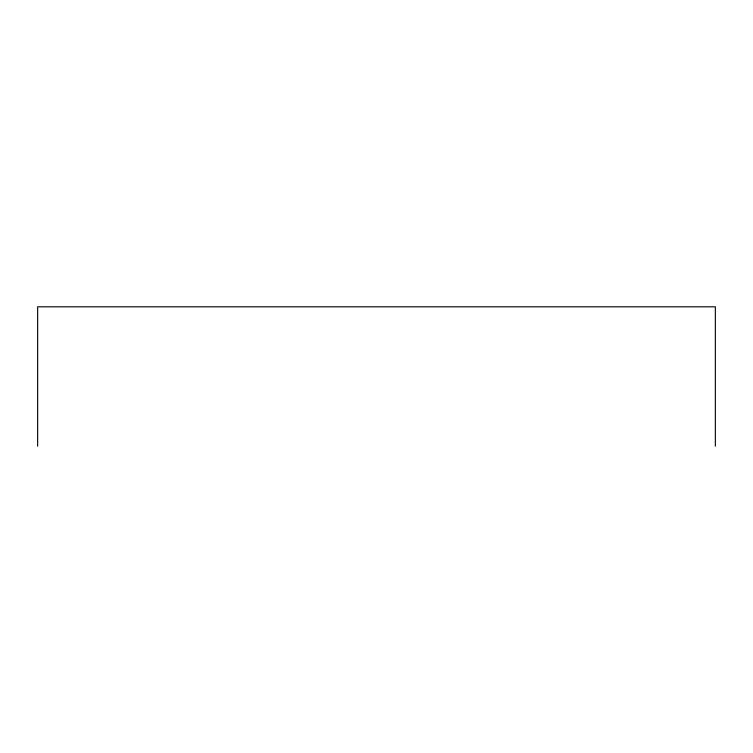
<?xml version="1.0" encoding="UTF-8"?>
<svg xmlns="http://www.w3.org/2000/svg" width="753" height="753" viewBox="0 0 753 753"><rect width="100%" height="100%" fill="white"/><g stroke="black" fill="none" stroke-linecap="round" stroke-linejoin="round"><path stroke-width="1.13" d="M715.35 446.2L715.35 306.8L37.65 306.8L37.65 446.2"/></g></svg>
